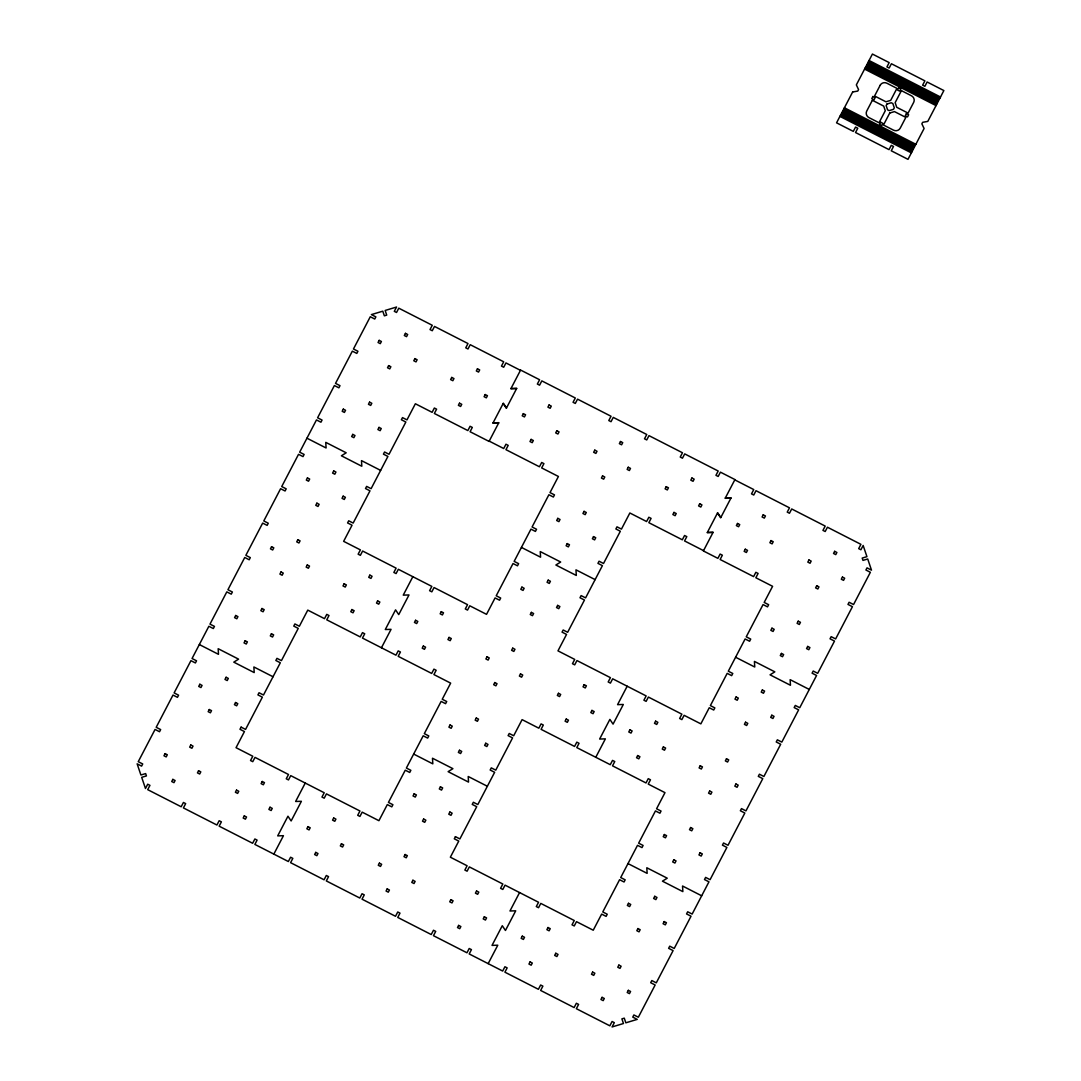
<?xml version="1.0" encoding="UTF-8"?>
<svg xmlns="http://www.w3.org/2000/svg" width="1081" height="1081" viewBox="0 0 1081 1081"><rect width="100%" height="100%" fill="white"/><g stroke="black" fill="none" stroke-linecap="round" stroke-linejoin="round"><path stroke-width="1.5" d="M305.247 783.049L295.626 801.48L301.396 801.291L291.127 820.965L287.965 816.196L277.695 835.883L283.452 835.681L273.844 854.112M412.847 576.7L403.24 595.145L408.996 594.942L398.74 614.616L395.565 609.846L385.295 629.534L391.065 629.331L381.444 647.762M841.072 115.613L844.437 109.167M865.732 68.333L869.097 61.874M842.194 116.18L845.558 109.735M866.854 68.9L870.219 62.455M843.315 116.762L846.68 110.303M867.975 69.468L871.34 63.022M844.423 117.329L847.788 110.884M869.083 70.035L872.448 63.59M845.545 117.897L848.909 111.451M870.205 70.603L873.57 64.157M846.666 118.464L850.017 112.019M871.313 71.184L874.678 64.725M847.774 119.032L851.139 112.586M872.435 71.751L875.799 65.306M848.896 119.613L852.26 113.154M873.556 72.319L876.921 65.873M850.004 120.18L853.368 113.735M874.664 72.886L878.029 66.441M851.125 120.748L854.49 114.302M875.786 73.467L879.15 67.008M852.247 121.315L855.598 114.87M876.907 74.035L880.258 67.59M853.355 121.896L856.72 115.437M878.015 74.603L881.38 68.157M854.476 122.464L857.841 116.018M879.137 75.17L882.501 68.725M855.584 123.031L858.949 116.586M880.245 75.738L883.609 69.292M856.706 123.599L860.071 117.153M881.366 76.319L884.731 69.86M857.828 124.166L861.192 117.721M882.488 76.886L885.839 70.441M858.936 124.747L862.3 118.288M883.596 77.454L886.961 71.008M860.057 125.315L863.422 118.869M884.717 78.021L888.082 71.576M861.165 125.882L864.53 119.437M885.825 78.589L889.19 72.143M862.287 126.45L865.651 120.005M886.947 79.17L890.312 72.711M863.408 127.018L866.773 120.572M888.069 79.737L891.433 73.292M864.516 127.599L867.881 121.14M889.177 80.305L892.541 73.859M865.638 128.166L869.002 121.721M890.298 80.872L893.663 74.427M866.759 128.734L870.11 122.288M891.406 81.453L894.771 74.994M867.867 129.301L871.232 122.856M892.528 82.021L895.892 75.575M868.989 129.882L872.353 123.423M893.649 82.588L897.014 76.143M870.097 130.45L873.462 124.004M894.757 83.156L898.122 76.71M871.218 131.017L874.583 124.572M895.879 83.723L899.243 77.278M872.34 131.585L875.691 125.139M897 84.304L900.351 77.846M873.448 132.152L876.813 125.707M898.108 84.872L901.473 78.427M874.57 132.733L877.934 126.274M899.23 85.44L902.594 78.994M875.678 133.301L879.042 126.855M900.338 86.007L903.702 79.562M876.718 133.828L880.083 127.382M901.378 86.534L904.743 80.089M877.84 134.395L881.204 127.95M902.5 87.115L905.864 80.656M878.948 134.963L882.312 128.517M903.608 87.683L906.973 81.237M880.069 135.544L883.434 129.085M904.729 88.25L908.094 81.805M881.191 136.111L884.542 129.666M905.837 88.818L909.202 82.372M882.299 136.679L885.663 130.233M906.959 89.385L910.324 82.94M883.42 137.246L886.785 130.801M908.081 89.966L911.445 83.507M884.528 137.814L887.893 131.369M909.189 90.534L912.553 84.088M885.65 138.395L889.014 131.936M910.31 91.101L913.675 84.656M886.771 138.963L890.122 132.517M911.432 91.669L914.783 85.223M887.879 139.53L891.244 133.085M912.54 92.25L915.904 85.791M889.001 140.098L892.365 133.652M913.661 92.817L917.026 86.372M890.109 140.679L893.474 134.22M914.769 93.385L918.134 86.939M891.23 141.246L894.595 134.801M915.891 93.952L919.255 87.507M892.352 141.814L895.717 135.368M917.012 94.52L920.363 88.074M893.46 142.381L896.825 135.936M918.12 95.101L921.485 88.642M894.582 142.949L897.946 136.503M919.242 95.668L922.606 89.223M895.703 143.53L899.054 137.071M920.35 96.236L923.715 89.791M896.811 144.097L900.176 137.652M921.471 96.804L924.836 90.358M897.933 144.665L901.297 138.219M922.593 97.371L925.958 90.926M899.041 145.232L902.405 138.787M923.701 97.952L927.066 91.493M900.162 145.8L903.527 139.354M924.823 98.52L928.187 92.074M901.284 146.381L904.635 139.922M925.931 99.087L929.295 92.642M902.392 146.948L905.756 140.503M927.052 99.655L930.417 93.209M903.513 147.516L906.878 141.071M928.174 100.236L931.538 93.777M904.621 148.083L907.986 141.638M929.282 100.803L932.646 94.358M905.743 148.665L909.107 142.206M930.403 101.371L933.768 94.925M906.864 149.232L910.216 142.787M931.525 101.938L934.876 95.493M519.569 892.568L509.962 910.999L515.718 910.81L505.449 930.484L502.287 925.714L492.017 945.402L497.787 945.199L488.166 963.63M627.183 686.219L617.562 704.663L623.318 704.461L613.062 724.135L609.887 719.378L599.631 739.053L605.387 738.85L595.78 757.281M907.972 149.8L911.337 143.354M932.633 102.506L935.997 96.06M909.094 150.367L912.459 143.922M933.754 103.087L937.119 96.628M910.202 150.935L913.567 144.489M934.862 103.654L938.227 97.209M911.324 151.516L914.688 145.057M935.984 104.222L939.348 97.776M511.002 388.484L516.759 388.282L506.34 408.267L503.165 403.51M516.596 388.592L510.84 388.795L520.61 370.053L539.595 379.742L537.352 384.039L539.581 385.187L541.824 380.89L575.308 397.997L573.065 402.294L575.308 403.443L577.551 399.146L611.035 416.253L608.792 420.55L611.022 421.698L613.265 417.388L646.749 434.508L644.506 438.805L646.749 439.94L648.992 435.643L682.476 452.763L680.233 457.06L682.462 458.195L684.705 453.898L718.189 471.019L715.96 475.316L718.189 476.451L720.432 472.154L734.945 479.572L725.162 498.314L730.932 498.111M493.071 422.874L498.827 422.671L489.058 441.413L470.073 431.724L472.316 427.427L470.086 426.279L467.843 430.576L434.359 413.469L436.602 409.172L434.359 408.023L432.116 412.32L415.374 403.767L406.969 419.887L402.51 417.604L401.389 419.752L405.848 422.036L389.038 454.277L384.566 452.007L383.444 454.155L387.917 456.425L371.107 488.68L366.635 486.396L365.513 488.544L369.986 490.828L353.163 523.069L348.704 520.785L347.582 522.934L352.041 525.217L343.636 541.338L360.392 549.891L358.149 554.188L360.378 555.337L362.621 551.026L396.105 568.147L393.862 572.444L396.092 573.579L398.335 569.282L431.832 586.402L429.589 590.699L431.819 591.834L434.062 587.537L467.546 604.657L465.303 608.954L467.533 610.089L469.776 605.792L486.531 614.346L495.084 597.928L499.557 600.212L500.679 598.05L496.206 595.78L513.029 563.539L517.488 565.809L518.61 563.66L514.151 561.377L530.96 529.136L535.419 531.42L536.541 529.271L532.082 526.988L548.891 494.747L553.364 497.03L554.485 494.882L550.013 492.598L558.418 476.478L541.676 467.924L543.919 463.627L541.689 462.479L539.446 466.776L505.949 449.669L508.192 445.372L505.962 444.223L503.719 448.534L489.207 441.116M498.665 422.982L492.909 423.184L503.327 403.199L506.503 407.969M725.324 498.003L731.08 497.8L720.662 517.785L717.5 513.029M707.393 532.393L713.149 532.203L703.38 550.945L717.892 558.35L720.135 554.053L722.365 555.202L720.122 559.499L753.606 576.605L755.849 572.308L758.092 573.443L755.849 577.754L772.591 586.307L764.186 602.428L768.645 604.711L767.524 606.86L763.064 604.576L746.241 636.817L750.714 639.101L749.592 641.249L745.12 638.966L728.31 671.206L732.783 673.49L731.661 675.639L727.189 673.355L710.379 705.596L714.838 707.879L713.717 710.028L709.258 707.744L700.853 723.865L684.111 715.311L681.868 719.608L679.638 718.473L681.868 714.176L648.384 697.056L646.141 701.353L643.911 700.218L646.154 695.921L612.67 678.8L610.427 683.111L608.184 681.962L610.427 677.665L576.943 660.559L574.7 664.856L572.471 663.707L574.714 659.41L557.972 650.857L566.539 634.425L562.066 632.155L563.187 629.993L567.647 632.277L584.47 600.036L579.997 597.752L581.119 595.604L585.591 597.888L602.401 565.647L597.942 563.363L599.063 561.215L603.522 563.498L620.332 531.257L615.873 528.974L616.994 526.825L621.453 529.109L629.858 512.989L646.6 521.542L648.843 517.245L651.086 518.38L648.843 522.677L682.327 539.797L684.57 535.5L686.8 536.635L684.557 540.932L703.542 550.634M712.987 532.501L707.231 532.703L717.649 512.718L720.824 517.488M869.056 60.495L940.511 97.006M868.502 61.576L939.943 98.074M865.138 68.022L936.578 104.533M864.584 69.089L936.024 105.6M844.41 107.789L915.85 144.286M843.842 108.857L915.283 145.367M840.478 115.316L911.918 151.813M839.923 116.383L911.364 152.894M520.461 370.351L505.949 362.932L503.705 367.243L501.476 366.094L503.705 361.797L470.221 344.69L467.978 348.987L465.749 347.839L467.992 343.542L434.508 326.435L432.265 330.732L430.022 329.583L432.265 325.286L398.781 308.18L396.538 312.477L394.308 311.342L396.551 307.031L385.16 310.463L386.728 315.111L384.363 315.828L382.782 311.179L371.391 314.598L375.864 316.882L374.742 319.03L370.283 316.747L353.46 348.987L357.933 351.271L356.811 353.419L352.338 351.149L335.529 383.39L339.988 385.66L338.88 387.822L334.407 385.539L317.598 417.779L322.057 420.063L320.935 422.212L316.476 419.928L299.667 452.169L304.126 454.452L303.004 456.601L298.545 454.317L281.722 486.558L286.195 488.842L285.073 490.99L280.601 488.707L263.791 520.947L268.264 523.231L267.142 525.38L262.669 523.096L245.86 555.337L250.319 557.62L249.198 559.769L244.738 557.485L227.929 589.726L232.388 592.01L231.266 594.158L226.807 591.875L209.984 624.129L214.457 626.399L213.335 628.547L208.863 626.277L192.053 658.518L196.526 660.802L195.404 662.95L190.932 660.667L174.122 692.907L178.581 695.191L177.46 697.34L173.001 695.056L156.191 727.297L160.65 729.58L159.529 731.729L155.069 729.445L138.246 761.686L142.719 763.97L141.597 766.118L137.138 763.835L140.908 775.009L145.651 773.591L146.435 775.915L141.692 777.334L145.476 788.508L147.705 784.211L149.948 785.36L147.705 789.657L181.189 806.764L183.432 802.467L185.662 803.615L183.419 807.912L216.916 825.019L219.159 820.722L221.389 821.857L219.146 826.168L252.63 843.275L254.873 838.978L257.102 840.113L254.859 844.41L288.357 861.53L290.6 857.233L292.829 858.368L290.586 862.665L324.07 879.785L326.313 875.488L328.543 876.623L326.313 880.92L359.797 898.041L362.04 893.73L364.27 894.879L362.027 899.176L395.511 916.283L397.754 911.986L399.997 913.134L397.754 917.431L431.238 934.538L433.481 930.241L435.711 931.39L433.467 935.687L466.965 952.793L469.195 948.496L471.438 949.631L469.195 953.942L502.679 971.049L504.922 966.752L507.151 967.887L504.908 972.184L538.406 989.304L540.649 985.007L542.878 986.142L540.635 990.439L574.119 1007.56L576.362 1003.263L578.592 1004.398L576.349 1008.695L609.846 1025.815L612.089 1021.504L614.319 1022.653L612.076 1026.95L623.467 1023.518L621.899 1018.87L624.264 1018.153L625.831 1022.815L637.222 1019.383L632.763 1017.099L633.885 1014.951L638.344 1017.235L655.154 984.994L650.694 982.71L651.816 980.562L656.275 982.845L673.098 950.604L668.626 948.321L669.747 946.172L674.22 948.456L691.029 916.215L686.557 913.931L687.678 911.783L692.151 914.067L708.96 881.826L704.501 879.542L705.623 877.394L710.082 879.677L726.891 847.423L722.432 845.153L723.554 843.004L728.013 845.274L744.836 813.034L740.363 810.75L741.485 808.602L745.958 810.885L762.767 778.644L758.294 776.361L759.416 774.212L763.889 776.496L780.698 744.255L776.239 741.971L777.361 739.823L781.82 742.107L798.629 709.866L794.17 707.582L795.292 705.434L799.751 707.717L816.574 675.476L812.101 673.193L813.223 671.044L817.682 673.328L834.505 641.087L830.032 638.803L831.154 636.655L835.627 638.939L852.436 606.684L847.977 604.414L849.098 602.266L853.558 604.536L870.367 572.295L865.908 570.011L867.03 567.863L871.489 570.146L867.719 558.972L862.976 560.404L862.192 558.08L866.935 556.647L863.151 545.473L860.908 549.77L858.679 548.635L860.922 544.338L827.438 527.217L825.195 531.514L822.952 530.379L825.195 526.082L791.711 508.962L789.468 513.259L787.238 512.124L789.481 507.827L755.997 490.706L753.754 495.017L751.511 493.868L753.754 489.571L734.783 479.869M595.118 579.619L575.97 569.836L576.308 575.457L555.864 565.012L560.688 562.025L540.243 551.58L540.581 557.201L521.434 547.405M380.634 470.397L361.486 460.614L361.811 466.235L341.38 455.79L346.204 452.804L325.759 442.359L326.097 447.98L306.95 438.197M809.277 689.448L790.13 679.665L790.468 685.273L770.037 674.828L774.847 671.855L754.416 661.41L754.754 667.018L735.593 657.234M273.02 676.747L253.873 666.963L254.211 672.585L233.78 662.14L238.59 659.153L218.159 648.708L218.497 654.329L199.336 644.546M487.355 786.265L468.208 776.482L468.532 782.103L448.102 771.658L452.925 768.672L432.481 758.227L432.819 763.848L413.672 754.065M701.677 895.798L682.53 886.001L682.868 891.622L662.423 881.177L667.247 878.191L646.803 867.759L647.141 873.367L627.993 863.584M199.836 684.259L198.715 686.421L200.944 687.557L202.066 685.408L199.836 684.259M235.699 615.481L234.577 617.629L236.807 618.778L237.928 616.629L235.699 615.481M271.574 546.702L270.453 548.851L272.682 549.986L273.804 547.837L271.574 546.702M307.436 477.924L306.315 480.072L308.544 481.207L309.666 479.059L307.436 477.924M343.312 409.131L342.191 411.28L344.42 412.429L345.542 410.28L343.312 409.131M379.174 340.353L378.053 342.501L380.282 343.65L381.404 341.501L379.174 340.353M165.082 753.619L163.961 755.768L166.19 756.903L167.312 754.754L165.082 753.619M172.852 779.374L171.73 781.522L173.973 782.658L175.095 780.509L172.852 779.374M190.796 744.985L189.675 747.133L191.905 748.268L193.026 746.12L190.796 744.985M209.282 709.514L208.16 711.663L210.403 712.798L211.525 710.649L209.282 709.514M226.105 677.274L224.983 679.422L227.213 680.557L228.334 678.409L226.105 677.274M245.157 640.736L244.036 642.884L246.265 644.019L247.387 641.871L245.157 640.736M261.967 608.495L260.845 610.643L263.075 611.778L264.196 609.63L261.967 608.495M281.019 571.944L279.898 574.092L282.141 575.241L283.263 573.092L281.019 571.944M297.843 539.703L296.721 541.851L298.951 543L300.072 540.851L297.843 539.703M316.895 503.165L315.774 505.313L318.003 506.462L319.125 504.314L316.895 503.165M333.705 470.924L332.583 473.073L334.813 474.221L335.934 472.059L333.705 470.924M352.757 434.386L351.636 436.535L353.865 437.67L354.987 435.521L352.757 434.386M369.567 402.146L368.459 404.294L370.688 405.429L371.81 403.281L369.567 402.146M388.633 365.608L387.511 367.756L389.741 368.891L390.863 366.743L388.633 365.608M405.443 333.353L404.321 335.515L406.551 336.65L407.672 334.502L405.443 333.353M198.566 770.726L197.445 772.874L199.674 774.023L200.796 771.875L198.566 770.726M235.55 702.515L234.428 704.663L236.671 705.812L237.793 703.663L235.55 702.515M271.426 633.736L270.304 635.885L272.534 637.033L273.655 634.871L271.426 633.736M307.288 564.958L306.166 567.106L308.396 568.241L309.517 566.093L307.288 564.958M343.163 496.165L342.042 498.327L344.271 499.463L345.393 497.314L343.163 496.165M379.026 427.387L377.904 429.535L380.134 430.684L381.255 428.535L379.026 427.387M414.901 358.608L413.78 360.757L416.009 361.892L417.131 359.743L414.901 358.608M241.104 727.135L239.982 729.283L244.441 731.567L236.036 747.687L252.778 756.241L250.535 760.538L252.765 761.673L255.008 757.376L288.505 774.496L286.262 778.793L288.492 779.928L290.735 775.631L324.219 792.751L321.976 797.048L324.219 798.183L326.448 793.886L359.946 810.993L357.703 815.304L359.932 816.439L362.176 812.142L378.918 820.695L387.322 804.575L391.795 806.858L392.916 804.71L388.444 802.426L405.267 770.185L409.726 772.469L410.848 770.321L406.375 768.037L423.198 735.796L427.657 738.08L428.779 735.931L424.32 733.648L441.129 701.407L445.588 703.677L446.71 701.528L442.251 699.258L450.655 683.138L433.913 674.571L436.156 670.274L433.927 669.139L431.684 673.436L398.186 656.316L400.429 652.019L398.2 650.884L395.957 655.181L362.473 638.074L364.716 633.763L362.486 632.628L360.243 636.925L326.746 619.818L328.989 615.521L326.759 614.373L324.516 618.67L307.774 610.116L299.369 626.237L294.897 623.953L293.775 626.102L298.248 628.385L281.438 660.626L276.966 658.343L275.844 660.491L280.317 662.775L263.494 695.015L259.035 692.745L257.913 694.894L262.372 697.164L245.563 729.418L241.104 727.135M236.523 790.13L235.401 792.278L237.631 793.413L238.752 791.265L236.523 790.13M344.123 583.781L343.001 585.929L345.244 587.064L346.366 584.916L344.123 583.781M451.736 377.431L450.615 379.58L452.844 380.715L453.966 378.566L451.736 377.431M244.306 815.871L243.184 818.033L245.414 819.168L246.536 817.02L244.306 815.871M262.237 781.482L261.116 783.63L263.345 784.779L264.467 782.63L262.237 781.482M351.906 609.535L350.785 611.684L353.014 612.819L354.136 610.67L351.906 609.535M369.837 575.133L368.716 577.295L370.945 578.43L372.067 576.281L369.837 575.133M459.506 403.186L458.385 405.334L460.628 406.47L461.749 404.321L459.506 403.186M477.451 368.797L476.329 370.945L478.559 372.08L479.68 369.932L477.451 368.797M270.007 807.237L268.885 809.385L271.128 810.534L272.25 808.385L270.007 807.237M377.62 600.887L376.499 603.036L378.728 604.184L379.85 602.036L377.62 600.887M485.22 394.538L484.099 396.686L486.328 397.835L487.45 395.687L485.22 394.538M307.963 826.627L306.842 828.776L309.071 829.924L310.193 827.776L307.963 826.627M415.563 620.291L414.455 622.44L416.685 623.575L417.807 621.426L415.563 620.291M523.339 413.631L522.218 415.78L524.447 416.928L525.569 414.78L523.339 413.631M315.747 852.382L314.625 854.53L316.855 855.679L317.976 853.531L315.747 852.382M333.678 817.993L332.556 820.141L334.786 821.29L335.907 819.128L333.678 817.993M423.347 646.033L422.225 648.181L424.455 649.33L425.576 647.181L423.347 646.033M441.278 611.643L440.156 613.792L442.399 614.94L443.507 612.792L441.278 611.643M531.109 439.386L529.987 441.534L532.217 442.67L533.338 440.521L531.109 439.386M549.04 404.997L547.918 407.145L550.161 408.28L551.283 406.132L549.04 404.997M341.447 843.748L340.326 845.896L342.569 847.031L343.69 844.883L341.447 843.748M449.061 637.398L447.939 639.547L450.169 640.682L451.29 638.533L449.061 637.398M556.823 430.751L555.702 432.9L557.931 434.035L559.053 431.887L556.823 430.751M414.158 793.792L413.037 795.94L415.266 797.075L416.388 794.927L414.158 793.792M450.02 725L448.912 727.148L451.142 728.297L452.263 726.148L450.02 725M521.92 587.132L520.799 589.28L523.028 590.429L524.15 588.28L521.92 587.132M557.796 518.353L556.674 520.501L558.904 521.637L560.026 519.488L557.796 518.353M379.404 863.138L378.282 865.286L380.512 866.435L381.634 864.287L379.404 863.138M487.018 656.789L485.896 658.937L488.126 660.086L489.247 657.937L487.018 656.789M594.78 450.142L593.658 452.29L595.888 453.425L597.009 451.277L594.78 450.142M387.187 888.893L386.066 891.041L388.295 892.176L389.417 890.028L387.187 888.893M405.118 854.503L403.997 856.652L406.226 857.787L407.348 855.639L405.118 854.503M423.617 819.033L422.495 821.182L424.725 822.33L425.846 820.182L423.617 819.033M440.426 786.792L439.305 788.941L441.534 790.089L442.656 787.927L440.426 786.792M459.479 750.255L458.358 752.403L460.587 753.538L461.709 751.39L459.479 750.255M476.289 718.014L475.167 720.162L477.41 721.297L478.532 719.149L476.289 718.014M494.787 682.543L493.666 684.692L495.895 685.84L497.017 683.678L494.787 682.543M512.718 648.154L511.597 650.303L513.84 651.438L514.961 649.289L512.718 648.154M531.379 612.387L530.258 614.535L532.487 615.67L533.609 613.522L531.379 612.387M548.189 580.146L547.067 582.294L549.297 583.429L550.418 581.281L548.189 580.146M567.241 543.594L566.12 545.743L568.363 546.891L569.471 544.743L567.241 543.594M584.064 511.354L582.943 513.502L585.172 514.651L586.294 512.502L584.064 511.354M602.549 475.897L601.428 478.045L603.671 479.18L604.779 477.032L602.549 475.897M620.48 441.507L619.372 443.656L621.602 444.791L622.724 442.642L620.48 441.507M412.901 880.258L411.78 882.407L414.009 883.542L415.131 881.393L412.901 880.258M520.501 673.909L519.38 676.057L521.61 677.192L522.731 675.044L520.501 673.909M628.264 467.249L627.142 469.397L629.372 470.546L630.493 468.397L628.264 467.249M449.885 812.034L448.764 814.196L450.993 815.331L452.115 813.182L449.885 812.034M485.747 743.255L484.626 745.404L486.855 746.552L487.977 744.404L485.747 743.255M557.647 605.387L556.526 607.536L558.755 608.684L559.877 606.536L557.647 605.387M593.51 536.608L592.388 538.757L594.618 539.892L595.739 537.743L593.51 536.608M455.425 836.653L454.304 838.802L458.763 841.086L450.358 857.206L467.1 865.759L464.871 870.056L467.1 871.205L469.343 866.894L502.827 884.015L500.584 888.312L502.814 889.447L505.057 885.15L538.554 902.27L536.311 906.567L538.541 907.702L540.784 903.405L574.268 920.526L572.025 924.823L574.254 925.958L576.497 921.661L593.239 930.214L601.658 914.094L606.117 916.377L607.238 914.229L602.779 911.945L619.589 879.704L624.048 881.988L625.169 879.839L620.71 877.556L637.52 845.315L641.992 847.599L643.1 845.45L638.641 843.166L655.451 810.926L659.923 813.209L661.045 811.061L656.572 808.777L664.977 792.657L648.235 784.09L650.478 779.793L648.249 778.658L646.006 782.955L612.522 765.848L614.765 761.537L612.522 760.402L610.279 764.699L576.795 747.593L579.038 743.296L576.808 742.147L574.565 746.444L541.081 729.337L543.311 725.04L541.081 723.892L538.838 728.189L522.096 719.635L513.691 735.756L509.232 733.472L508.111 735.62L512.57 737.904L495.76 770.145L491.287 767.875L490.166 770.023L494.639 772.293L477.829 804.548L473.356 802.264L472.235 804.413L476.707 806.696L459.884 838.937L455.425 836.653M852.652 91.98L836.559 122.829L853.301 131.382L855.544 127.085L857.774 128.234L855.53 132.531L889.028 149.637L891.271 145.34L893.501 146.489L891.257 150.786L907.999 159.339L924.093 128.49L921.863 123.829L922.661 122.315L927.782 121.41L943.862 90.561L927.12 81.994L924.877 86.304L922.647 85.156L924.89 80.859L891.406 63.752L889.163 68.049L886.933 66.9L889.177 62.603L872.421 54.05L856.341 84.899L858.557 89.561L857.774 91.074L852.652 91.98M450.845 899.649L449.723 901.797L451.966 902.932L453.088 900.784L450.845 899.649M558.458 693.299L557.337 695.448L559.566 696.583L560.688 694.434L558.458 693.299M666.22 486.653L665.099 488.801L667.328 489.936L668.45 487.788L666.22 486.653M872.908 96.493L871.786 98.641L874.029 99.79L875.151 97.628L872.908 96.493M872.353 100.29L866.746 111.032A5.013 4.851 20.4 0 0 868.962 117.613L879.015 122.748L885.271 110.748L883.704 106.087L872.353 100.29M880.191 85.237L874.583 95.993L885.947 101.79L890.69 100.371L896.946 88.358L886.906 83.223A5.013 4.851 20.4 0 0 880.191 85.237M458.628 925.404L457.506 927.552L459.736 928.687L460.857 926.539L458.628 925.404M476.559 891.001L475.437 893.163L477.667 894.298L478.788 892.149L476.559 891.001M566.228 719.054L565.106 721.203L567.336 722.338L568.457 720.189L566.228 719.054M584.159 684.665L583.037 686.813L585.28 687.948L586.402 685.8L584.159 684.665M673.99 512.394L672.868 514.542L675.112 515.691L676.233 513.543L673.99 512.394M691.935 478.005L690.813 480.153L693.043 481.302L694.164 479.153L691.935 478.005M886.933 104.06L886.136 105.573L887.582 109.83L889.163 110.64L893.487 109.33L894.284 107.816L892.852 103.56L891.271 102.749L886.933 104.06M880.691 122.248L879.569 124.396L881.799 125.531L882.92 123.383L880.691 122.248M898.622 87.858L897.5 90.007L899.73 91.142L900.851 88.993L898.622 87.858M889.744 113.019L883.474 125.031L893.528 130.166A5.013 4.851 20.4 0 0 900.23 128.153L905.837 117.397L894.487 111.6L889.744 113.019M901.419 90.642L895.149 102.641L896.73 107.303L908.081 113.1L913.688 102.357A5.013 4.851 20.4 0 0 911.459 95.777L901.419 90.642M484.342 916.756L483.221 918.904L485.45 920.053L486.572 917.904L484.342 916.756M591.942 710.406L590.821 712.555L593.05 713.703L594.172 711.555L591.942 710.406M699.704 503.76L698.583 505.908L700.812 507.057L701.934 504.895L699.704 503.76M906.405 113.6L905.283 115.762L907.513 116.897L908.635 114.748L906.405 113.6M522.285 936.16L521.164 938.308L523.407 939.443L524.528 937.295L522.285 936.16M629.899 729.81L628.777 731.959L631.007 733.094L632.128 730.945L629.899 729.81M737.499 523.461L736.377 525.609L738.607 526.744L739.728 524.596L737.499 523.461M530.068 961.901L528.947 964.049L531.176 965.198L532.298 963.049L530.068 961.901M547.999 927.512L546.878 929.66L549.107 930.809L550.229 928.66L547.999 927.512M637.668 755.551L636.547 757.713L638.79 758.848L639.911 756.7L637.668 755.551M655.613 721.162L654.491 723.311L656.721 724.459L657.843 722.311L655.613 721.162M745.282 549.216L744.16 551.364L746.39 552.499L747.512 550.351L745.282 549.216M763.213 514.813L762.091 516.975L764.321 518.11L765.443 515.961L763.213 514.813M555.783 953.266L554.661 955.415L556.891 956.55L558.012 954.401L555.783 953.266M663.383 746.917L662.261 749.065L664.491 750.214L665.612 748.066L663.383 746.917M770.983 540.568L769.875 542.716L772.104 543.865L773.226 541.716L770.983 540.568M592.618 972.089L591.496 974.238L593.726 975.386L594.847 973.224L592.618 972.089M628.48 903.311L627.358 905.459L629.601 906.594L630.723 904.446L628.48 903.311M664.356 834.518L663.234 836.68L665.464 837.816L666.585 835.667L664.356 834.518M700.218 765.74L699.096 767.888L701.339 769.037L702.447 766.888L700.218 765.74M736.093 696.961L734.972 699.11L737.201 700.245L738.323 698.096L736.093 696.961M771.956 628.183L770.834 630.331L773.064 631.466L774.185 629.318L771.956 628.183M808.939 559.972L807.818 562.12L810.061 563.255L811.169 561.107L808.939 559.972M602.076 997.344L600.955 999.493L603.184 1000.628L604.306 998.479L602.076 997.344M618.886 965.09L617.764 967.252L619.994 968.387L621.116 966.238L618.886 965.09M637.939 928.552L636.817 930.7L639.047 931.849L640.168 929.701L637.939 928.552M654.748 896.311L653.627 898.46L655.87 899.608L656.978 897.46L654.748 896.311M673.801 859.773L672.679 861.922L674.922 863.057L676.044 860.908L673.801 859.773M690.624 827.533L689.502 829.681L691.732 830.816L692.853 828.668L690.624 827.533M709.677 790.995L708.555 793.143L710.785 794.278L711.906 792.13L709.677 790.995M726.486 758.754L725.365 760.902L727.594 762.037L728.716 759.889L726.486 758.754M745.539 722.203L744.417 724.351L746.66 725.5L747.782 723.351L745.539 722.203M762.362 689.962L761.24 692.11L763.47 693.259L764.591 691.11L762.362 689.962M781.414 653.424L780.293 655.572L782.522 656.721L783.644 654.573L781.414 653.424M798.224 621.183L797.102 623.332L799.332 624.48L800.453 622.318L798.224 621.183M816.723 585.713L815.601 587.861L817.831 589.01L818.952 586.861L816.723 585.713M834.654 551.324L833.532 553.472L835.762 554.621L836.883 552.472L834.654 551.324M842.437 577.078L841.315 579.227L843.545 580.362L844.666 578.213L842.437 577.078M628.331 990.345L627.21 992.493L629.453 993.628L630.574 991.48L628.331 990.345M664.207 921.566L663.085 923.715L665.315 924.85L666.437 922.701L664.207 921.566M700.069 852.774L698.948 854.922L701.191 856.071L702.312 853.922L700.069 852.774M735.945 783.995L734.823 786.144L737.053 787.292L738.174 785.13L735.945 783.995M771.807 715.217L770.685 717.365L772.929 718.5L774.037 716.352L771.807 715.217M807.683 646.424L806.561 648.586L808.791 649.722L809.912 647.573L807.683 646.424"/></g></svg>
